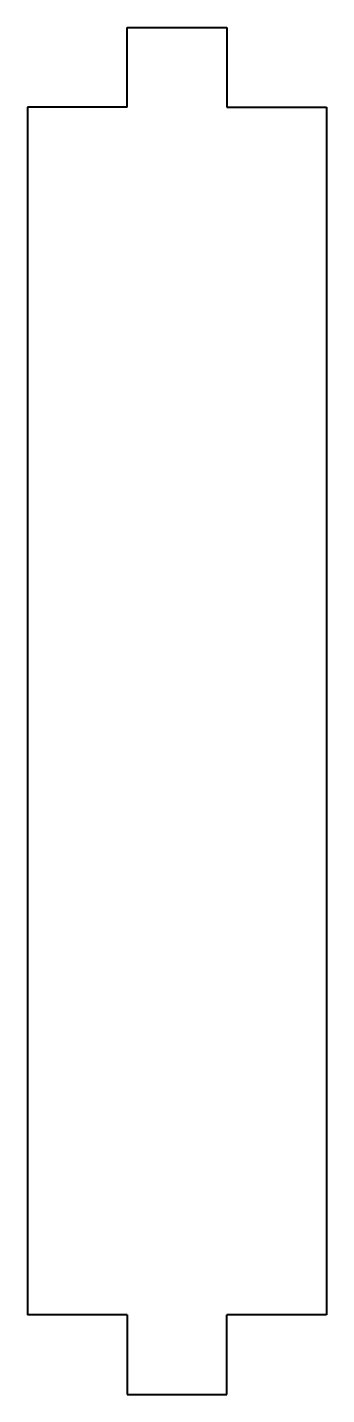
# Model space of a CAD drawing. Header units: inches. Extents: x -7.5 to 7.5, y -34.2 to 34.2.
import ezdxf

# ---------------------------------------------------------------- set-up
doc = ezdxf.new("R2010")
doc.units = ezdxf.units.IN
doc.header["$MEASUREMENT"] = 0
doc.layers.add('Visible', color=7, linetype='Continuous', lineweight=40)

msp = doc.modelspace()

# ---------------------------------------------------------------- linework, layer by layer
at = {"layer": 'Visible'}
for p, q in [((-2.5, 34.25), (2.5, 34.25)), ((-2.5, 30.25), (-2.5, 34.25)), ((2.5, 34.25), (2.5, 30.25)), ((-2.5, 30.25), (-7.5, 30.25)), ((-7.5, 30.25), (-7.5, -30.25)), ((2.5, 30.25), (7.5, 30.25)), ((7.5, 30.25), (7.5, -30.25)), ((-2.5, -30.25), (-7.5, -30.25)), ((-2.5, -30.25), (-2.5, -34.25)), ((2.5, -34.25), (2.5, -30.25)), ((7.5, -30.25), (2.5, -30.25)), ((-2.5, -34.25), (2.5, -34.25))]:
    msp.add_line(p, q, dxfattribs=at)

doc.saveas('drawing.dxf')
